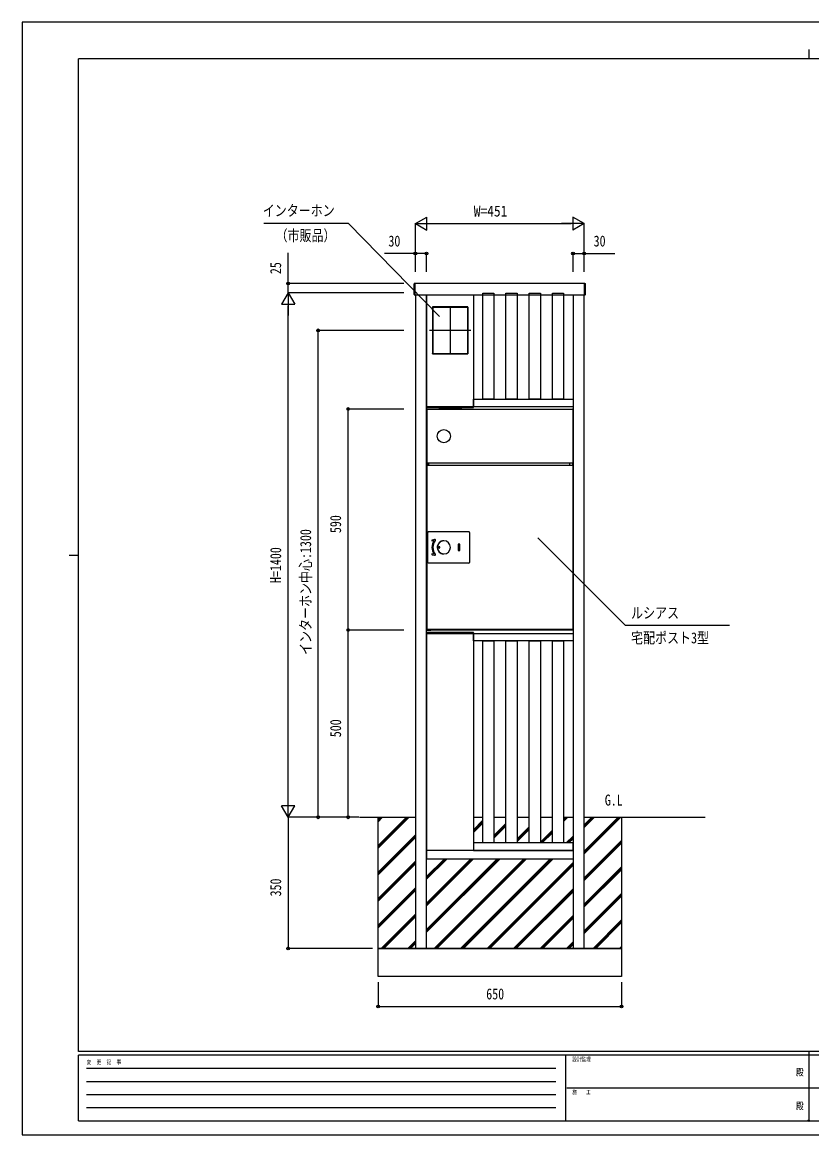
# Model space of a CAD drawing. Units: millimetres, scale not verified. Extents: x -2102 to 2102, y -1485 to 1485.
# Drawn here: x -2102 to 5, y -1485 to 1485 of the extents above; entities that cross this region are included whole.
import ezdxf
from ezdxf.enums import TextEntityAlignment as Align

# ---------------------------------------------------------------- set-up
doc = ezdxf.new("R2010")
doc.units = ezdxf.units.MM
doc.header["$LTSCALE"] = 8
doc.header["$PDMODE"] = 32
doc.header["$PDSIZE"] = 4
for name, color, linetype in [('0-1_USER1', 3, 'Continuous'), ('0-3_YKK_A1', 4, 'Continuous'), ('0-4_YKK_D', 6, 'Continuous'), ('0-5_YKK_ZWAK', 7, 'Continuous')]:
    doc.layers.add(name, color=color, linetype=linetype)
doc.styles.add('ＭＳ ゴシック', font='')
doc.styles.get('ＭＳ ゴシック').set_extended_font_data('MS Gothic')

msp = doc.modelspace()

# ---------------------------------------------------------------- linework, layer by layer
at = {"layer": '0-3_YKK_A1'}
for p, q in [((-1055.991, 785.992), (-1055.991, 786.937)), ((-1055.991, 785.494), (-1055.991, 785.992)), ((-1055.991, 758.063), (-1055.991, 785.494)), ((-1053.991, 788), (-1055.052, 787.935)), ((-1053.991, 788), (-1053.991, 787.053)), ((-1053.991, 787.053), (-1053.991, 785.556)), ((-1053.991, 785.556), (-1053.991, 757.799)), ((-600.991, 788), (-599.93, 787.935)), ((-600.991, 788), (-600.991, 787.053)), ((-600.991, 787.053), (-600.991, 785.556)), ((-600.991, 785.556), (-600.991, 757.799)), ((-598.991, 785.992), (-598.991, 786.937)), ((-598.991, 785.494), (-598.991, 785.992)), ((-598.991, 758.063), (-598.991, 785.494)), ((-1053.991, 757), (-1055.052, 757.065)), ((-1053.991, 757.799), (-1053.991, 757)), ((-1021.991, 458.5), (-1021.991, 757.5)), ((-897.991, 757.5), (-897.991, 458.5)), ((-872.991, 762), (-842.991, 762)), ((-872.991, 757.5), (-872.991, 762)), ((-842.991, 762), (-842.991, 757.5)), ((-842.991, 757.5), (-842.991, 478.5)), ((-810.991, 762), (-780.991, 762)), ((-810.991, 757.5), (-810.991, 762)), ((-780.991, 762), (-780.991, 757.5)), ((-780.991, 757.5), (-780.991, 478.5)), ((-748.991, 762), (-718.991, 762)), ((-748.991, 757.5), (-748.991, 762)), ((-718.991, 762), (-718.991, 757.5)), ((-718.991, 757.5), (-718.991, 478.5)), ((-686.991, 762), (-656.991, 762)), ((-686.991, 757.5), (-686.991, 762)), ((-656.991, 762), (-656.991, 757.5)), ((-656.991, 757.5), (-656.991, 478.5)), ((-600.991, 757.799), (-600.991, 757)), ((-600.991, 757), (-599.93, 757.065)), ((-1007.241, 725.193), (-912.741, 725.193)), ((-1007.191, 723.993), (-1007.191, 600.993)), ((-959.991, 726.493), (-959.991, 598.493)), ((-912.791, 723.993), (-912.791, 600.993)), ((-904.791, 662.493), (-1015.191, 662.493)), ((-1007.241, 599.793), (-912.741, 599.793)), ((-1022.491, 451.7), (-1022.491, 452.5)), ((-1022.484, 451.7), (-1022.491, 451.7)), ((-1022.491, 450.9), (-1022.491, 451.6)), ((-1022.491, 450.9), (-1022.491, 439.4)), ((-1022.478, 458.288), (-1022.409, 457.171)), ((-1022.409, 457.171), (-1022.407, 457.128)), ((-897.991, 458.5), (-1021.991, 458.5)), ((-1021.991, 451.4), (-1021.905, 451.4)), ((-1021.905, 451.5), (-1021.905, 308.5)), ((-1021.105, 451.5), (-1021.905, 451.5)), ((-1021.491, 452.4), (-1021.691, 452.4)), ((-1021.491, 451.6), (-1021.691, 451.6)), ((-1021.691, 451.5), (-1021.691, 451.6)), ((-1021.491, 451.6), (-1021.491, 451.5)), ((-1021.415, 456.189), (-1021.417, 456.232)), ((-1021.105, 451.7), (-1021.105, 452.5)), ((-1021.105, 451.7), (-1021.105, 451.5)), ((-898.564, 456.232), (-898.566, 456.189)), ((-897.575, 457.128), (-897.572, 457.171)), ((-897.572, 457.171), (-897.504, 458.288)), ((-633.291, 451.7), (-633.291, 452.5)), ((-632.991, 452.5), (-633.291, 452.5)), ((-633.291, 451.7), (-633.291, 451.5)), ((-632.991, 451.7), (-633.291, 451.7)), ((-632.491, 451.5), (-633.291, 451.5)), ((-632.991, 452.5), (-632.491, 452.5)), ((-632.491, 451.7), (-632.991, 451.7)), ((-632.497, 451.7), (-632.491, 451.6)), ((-632.491, 452.5), (-632.491, 451.7)), ((-632.491, 451.6), (-632.491, 451.5)), ((-1022.491, 307.5), (-1022.491, 308.3)), ((-1022.491, 308.3), (-1021.691, 308.3)), ((-1021.691, 307.5), (-1022.491, 307.5)), ((-1021.991, 301.7), (-1022.491, 301.7)), ((-1021.691, 301.5), (-1022.491, 301.5)), ((-1022.491, 301.5), (-1022.491, -135.4)), ((-1021.991, 302.5), (-1021.691, 302.5)), ((-1021.991, 301.7), (-1021.691, 301.7)), ((-1021.105, 308.5), (-1021.905, 308.5)), ((-1021.691, 308.5), (-1021.691, 302.5)), ((-1021.691, 302.5), (-633.291, 302.5)), ((-1021.691, 301.7), (-1021.691, 302.5)), ((-1021.691, 301.7), (-1021.691, 301.5)), ((-1021.105, 308.3), (-1021.105, 308.5)), ((-1021.105, 308.3), (-1021.105, 307.5)), ((-633.291, 307.5), (-1021.105, 307.5)), ((-1016.791, 302.5), (-1016.791, 307.5)), ((-641.691, 307.5), (-641.691, 302.5)), ((-633.291, 308.3), (-633.291, 308.5)), ((-633.291, 308.3), (-633.291, 307.5)), ((-632.991, 308.3), (-633.291, 308.3)), ((-632.991, 307.5), (-633.291, 307.5)), ((-633.291, 307.5), (-633.291, 302.5)), ((-633.291, 301.7), (-633.291, 302.5)), ((-632.991, 302.5), (-633.291, 302.5)), ((-633.291, 301.7), (-633.291, 301.5)), ((-632.991, 301.7), (-633.291, 301.7)), ((-632.491, 301.5), (-633.291, 301.5)), ((-632.991, 308.3), (-632.491, 308.3)), ((-632.991, 302.5), (-632.491, 302.5)), ((-632.491, 301.7), (-632.991, 301.7)), ((-632.491, 302.5), (-632.491, 301.7)), ((-1019.491, 43.092), (-1019.491, 123.108)), ((-1017.498, 125.1), (-910.483, 125.1)), ((-908.491, 123.108), (-908.491, 43.092)), ((-1001.513, 104.298), (-1008.305, 102.605)), ((-1007.7, 100.179), (-1003.731, 101.168)), ((-938.991, 90.85), (-938.991, 75.35)), ((-934.491, 91.35), (-938.491, 91.35)), ((-933.991, 75.35), (-933.991, 90.85)), ((-1008.305, 63.595), (-1001.513, 61.902)), ((-1003.731, 65.032), (-1007.7, 66.021)), ((-977.476, 65.607), (-976.991, 65.6)), ((-933.991, 83.1), (-938.991, 83.1)), ((-938.491, 74.85), (-934.491, 74.85)), ((-910.483, 41.1), (-1017.498, 41.1)), ((-1021.691, -135.4), (-1022.491, -135.4)), ((-1021.991, -136.4), (-1022.491, -136.4)), ((-1022.478, -146.288), (-1022.409, -145.171)), ((-1022.409, -145.171), (-1022.407, -145.128)), ((-1021.991, -135.6), (-1021.691, -135.6)), ((-1021.991, -136.4), (-1021.691, -136.4)), ((-1021.991, -146.5), (-897.991, -146.5)), ((-1021.991, -726), (-1021.991, -146.5)), ((-1021.691, -135.6), (-1021.691, -135.4)), ((-1021.691, -135.6), (-1021.691, -136.4)), ((-633.291, -136.4), (-1021.691, -136.4)), ((-1021.691, -136.4), (-1021.691, -137.5)), ((-1021.691, -137.5), (-1020.891, -137.5)), ((-1021.415, -144.189), (-1021.417, -144.232)), ((-1020.891, -137.5), (-1011.391, -137.5)), ((-1010.791, -137.5), (-1011.391, -137.5)), ((-1010.891, -137), (-1010.891, -136.4)), ((-1010.791, -136.7), (-1010.891, -136.7)), ((-1010.791, -136.7), (-1010.791, -136.4)), ((-1010.791, -137.5), (-1010.791, -136.7)), ((-641.691, -137.5), (-1010.791, -137.5)), ((-898.564, -144.232), (-898.566, -144.189)), ((-897.991, -146.5), (-897.991, -726)), ((-897.575, -145.128), (-897.572, -145.171)), ((-897.572, -145.171), (-897.504, -146.288)), ((-641.691, -136.4), (-641.691, -136.7)), ((-641.691, -136.7), (-641.691, -137.5)), ((-641.591, -136.7), (-641.691, -136.7)), ((-641.091, -137.5), (-641.691, -137.5)), ((-641.591, -137), (-641.591, -136.4)), ((-634.091, -137.5), (-641.091, -137.5)), ((-633.291, -135.6), (-633.291, -135.4)), ((-633.291, -135.6), (-633.291, -136.4)), ((-632.991, -135.6), (-633.291, -135.6)), ((-632.991, -136.4), (-633.291, -136.4)), ((-632.991, -135.6), (-632.491, -135.6)), ((-632.491, -136.4), (-632.991, -136.4)), ((-632.491, -135.6), (-632.491, -136.4)), ((-872.991, -706), (-872.991, -166.5)), ((-810.991, -706), (-810.991, -166.5)), ((-748.991, -706), (-748.991, -166.5)), ((-686.991, -706), (-686.991, -166.5)), ((-1202.49, -637.5), (-1052.99, -637.5)), ((-1152.49, -642.253), (-1147.737, -637.5)), ((-1152.49, -712.963), (-1077.027, -637.5)), ((-1152.49, -645.878), (-1144.112, -637.5)), ((-1152.49, -716.588), (-1073.402, -637.5)), ((-1152.49, -649.503), (-1140.487, -637.5)), ((-1152.49, -720.213), (-1069.777, -637.5)), ((-1022.991, -637.5), (-1021.991, -637.5)), ((-1022.991, -654.175), (-1021.991, -653.175)), ((-897.991, -637.5), (-872.991, -637.5)), ((-897.991, -670.596), (-872.991, -645.596)), ((-897.991, -674.221), (-872.991, -649.221)), ((-897.991, -677.846), (-872.991, -652.846)), ((-842.991, -637.5), (-810.991, -637.5)), ((-780.991, -637.5), (-748.991, -637.5)), ((-718.991, -640.267), (-716.223, -637.5)), ((-718.991, -637.5), (-686.991, -637.5)), ((-656.991, -641.728), (-652.763, -637.5)), ((-656.991, -645.353), (-649.138, -637.5)), ((-656.991, -648.978), (-645.513, -637.5)), ((-656.991, -637.5), (-631.991, -637.5)), ((-601.991, -657.439), (-582.052, -637.5)), ((-601.991, -728.149), (-511.341, -637.5)), ((-601.991, -661.064), (-578.427, -637.5)), ((-601.991, -731.774), (-507.716, -637.5)), ((-601.991, -664.689), (-574.802, -637.5)), ((-601.991, -735.399), (-504.091, -637.5)), ((-601.99, -637.5), (-279.257, -637.5)), ((-1022.991, -657.8), (-1021.991, -656.8)), ((-1022.991, -661.425), (-1021.991, -660.425)), ((-842.991, -686.307), (-810.991, -654.307)), ((-842.991, -689.932), (-810.991, -657.932)), ((-842.991, -693.557), (-810.991, -661.557)), ((-780.991, -695.017), (-748.991, -663.017)), ((-780.991, -698.642), (-748.991, -666.642)), ((-780.991, -702.267), (-748.991, -670.267)), ((-718.991, -703.728), (-686.991, -671.728)), ((-717.638, -706), (-686.991, -675.353)), ((-714.013, -706), (-686.991, -678.978)), ((-1152.49, -783.674), (-1052.991, -684.175)), ((-1152.49, -787.299), (-1052.991, -687.8)), ((-1152.49, -790.924), (-1052.991, -691.425)), ((-842.991, -706), (-872.991, -706)), ((-780.991, -706), (-810.991, -706)), ((-718.991, -706), (-748.991, -706)), ((-656.991, -706), (-686.991, -706)), ((-650.552, -706), (-631.991, -687.439)), ((-646.927, -706), (-631.991, -691.064)), ((-643.302, -706), (-631.991, -694.689)), ((-601.991, -798.86), (-502.49, -699.36)), ((-601.991, -802.485), (-502.49, -702.985)), ((-601.991, -806.11), (-502.49, -706.61)), ((-1022.991, -724.885), (-1021.991, -723.885)), ((-631.991, -726), (-1022.991, -726)), ((-1022.991, -726), (-1022.991, -749)), ((-897.991, -726), (-1021.991, -726)), ((-631.991, -726), (-631.991, -749)), ((-1152.49, -854.385), (-1052.991, -754.885)), ((-1152.49, -858.01), (-1052.991, -758.51)), ((-1152.49, -861.635), (-1052.991, -762.135)), ((-631.991, -749), (-1022.991, -749)), ((-1022.991, -795.596), (-976.395, -749)), ((-1022.991, -866.307), (-905.684, -749)), ((-1022.991, -937.017), (-834.973, -749)), ((-1022.991, -799.221), (-972.77, -749)), ((-1022.991, -869.932), (-902.059, -749)), ((-1022.991, -940.642), (-831.348, -749)), ((-1022.991, -802.846), (-969.145, -749)), ((-1022.991, -873.557), (-898.434, -749)), ((-1022.991, -944.267), (-827.723, -749)), ((-1002.763, -987.5), (-764.263, -749)), ((-999.138, -987.5), (-760.638, -749)), ((-995.513, -987.5), (-757.013, -749)), ((-932.052, -987.5), (-693.552, -749)), ((-928.427, -987.5), (-689.927, -749)), ((-924.802, -987.5), (-686.302, -749)), ((-861.341, -987.5), (-631.991, -758.149)), ((-857.716, -987.5), (-631.991, -761.774)), ((-854.091, -987.5), (-631.991, -765.399)), ((-601.991, -869.571), (-502.49, -770.07)), ((-601.991, -873.196), (-502.49, -773.695)), ((-601.991, -876.821), (-502.49, -777.32)), ((-1152.49, -925.095), (-1052.991, -825.596)), ((-1152.49, -928.72), (-1052.991, -829.221)), ((-790.631, -987.5), (-631.991, -828.86)), ((-1152.49, -932.345), (-1052.991, -832.846)), ((-787.006, -987.5), (-631.991, -832.485)), ((-783.381, -987.5), (-631.991, -836.11)), ((-601.991, -940.281), (-502.49, -840.781)), ((-601.991, -943.906), (-502.49, -844.406)), ((-601.991, -947.531), (-502.49, -848.031)), ((-1144.184, -987.5), (-1052.991, -896.307)), ((-1140.559, -987.5), (-1052.991, -899.932)), ((-1136.934, -987.5), (-1052.991, -903.557)), ((-719.92, -987.5), (-631.991, -899.571)), ((-716.295, -987.5), (-631.991, -903.196)), ((-712.67, -987.5), (-631.991, -906.821)), ((-578.499, -987.5), (-502.49, -911.492)), ((-574.874, -987.5), (-502.49, -915.117)), ((-571.249, -987.5), (-502.49, -918.742)), ((-1073.473, -987.5), (-1052.991, -967.017)), ((-1069.848, -987.5), (-1052.991, -970.642)), ((-1066.223, -987.5), (-1052.991, -974.267)), ((-649.209, -987.5), (-631.991, -970.281)), ((-645.584, -987.5), (-631.991, -973.906)), ((-641.959, -987.5), (-631.991, -977.531)), ((-507.788, -987.5), (-502.49, -982.202)), ((-504.163, -987.5), (-502.49, -985.827))]:
    msp.add_line(p, q, dxfattribs=at)
for points in [[(-600.991, 757.5), (-600.991, 787.5), (-1053.991, 787.5), (-1053.991, 757.5)], [(-1007.491, 599.493), (-912.491, 599.493), (-912.491, 725.493), (-1007.491, 725.493)], [(-897.991, 478.5), (-631.991, 478.5), (-631.991, 458.5), (-897.991, 458.5)], [(-631.991, -166.5), (-897.991, -166.5), (-897.991, -146.5), (-631.991, -146.5)], [(-631.991, -706), (-897.991, -706), (-897.991, -726), (-631.991, -726)], [(-1152.49, -987.5), (-502.49, -987.5), (-502.49, -1062.5), (-1152.49, -1062.5)]]:
    msp.add_lwpolyline(points, close=True, dxfattribs=at)
for points in [[(-1052.991, 757.5), (-1052.991, -987.5), (-1022.991, -987.5), (-1022.991, 757.5)], [(-842.991, 478.5), (-872.991, 478.5), (-872.991, 757.5)], [(-780.991, 478.5), (-810.991, 478.5), (-810.991, 757.5)], [(-718.991, 478.5), (-748.991, 478.5), (-748.991, 757.5)], [(-656.991, 478.5), (-686.991, 478.5), (-686.991, 757.5)], [(-631.991, 757.5), (-631.991, -987.5), (-601.991, -987.5), (-601.991, 757.5)], [(-1007.493, 723.993), (-1005.991, 723.993), (-1005.991, 600.993), (-1007.493, 600.993)], [(-1007.241, 725.496), (-1007.241, 723.993), (-912.741, 723.993), (-912.741, 725.496)], [(-912.488, 723.993), (-913.991, 723.993), (-913.991, 600.993), (-912.488, 600.993)], [(-1007.241, 599.491), (-1007.241, 600.993), (-912.741, 600.993), (-912.741, 599.491)], [(-1022.491, 452.5), (-1021.491, 452.5), (-1021.105, 452.5), (-633.291, 452.5)], [(-897.703, 458.5), (-898.502, 458.5), (-1021.479, 458.5), (-1022.278, 458.5)], [(-1021.105, 452.4), (-1021.491, 452.4), (-1021.491, 451.6)], [(-1021.417, 456.232), (-1006.061, 456.149), (-990.704, 456.09), (-975.347, 456.055), (-959.991, 456.043), (-944.634, 456.055), (-929.277, 456.09), (-913.92, 456.149), (-898.564, 456.232)], [(-632.491, 451.5), (-632.491, 308.5), (-633.291, 308.5)], [(-1021.905, 437.4), (-1022.491, 437.4), (-1022.491, 439.4)], [(-1021.905, 308.5), (-1022.491, 308.5), (-1022.491, 437.4)], [(-1022.491, 301.7), (-1022.491, 302.5), (-1021.991, 302.5)], [(-632.491, 301.5), (-632.491, -135.4), (-633.291, -135.4)], [(-632.491, 308.3), (-632.491, 307.5), (-632.991, 307.5)], [(-977.471, 100.564), (-980.814, 100.138), (-982.715, 99.416)], [(-982.817, 66.823), (-980.814, 66.062), (-977.471, 65.636)], [(-1022.491, -136.4), (-1022.491, -135.6), (-1021.991, -135.6)], [(-897.703, -146.5), (-898.502, -146.5), (-1021.479, -146.5), (-1022.278, -146.5)], [(-1021.417, -144.232), (-1006.061, -144.149), (-990.704, -144.09), (-975.347, -144.055), (-959.991, -144.043), (-944.634, -144.055), (-929.277, -144.09), (-913.92, -144.149), (-898.564, -144.232)], [(-633.291, -136.4), (-633.291, -137.5), (-634.091, -137.5)], [(-872.991, -166.5), (-842.991, -166.5), (-842.991, -706)], [(-810.991, -166.5), (-780.991, -166.5), (-780.991, -706)], [(-748.991, -166.5), (-718.991, -166.5), (-718.991, -706)], [(-686.991, -166.5), (-656.991, -166.5), (-656.991, -706)], [(-601.991, -637.5), (-502.49, -637.5), (-502.49, -987.5), (-1152.49, -987.5), (-1152.49, -637.5), (-1052.991, -637.5)]]:
    msp.add_lwpolyline(points, dxfattribs=at)
msp.add_circle((-976.991, 380), 17.5, dxfattribs=at)
for centre, radius, start, end in [((-1054.991, 786.937), 1, 93.5, 180), ((-599.991, 786.937), 1, 0, 86.5), ((-1054.991, 758.063), 1, 180, 266.5), ((-599.991, 758.063), 1, 273.5, 0), ((-1021.691, 451.6), 0.8, 90, 180), ((-1021.991, 450.9), 0.5, 90, 180), ((-1022.278, 458.3), 0.2, 90, 183.5), ((-1021.411, 457.232), 1, 183.50011, 269.6482), ((-1021.408, 457.189), 1, 183.5, 269.64806), ((-959.991, 10456), 10000, 269.64806, 270), ((-959.991, 10456), 10000, 270, 270.35194), ((-898.573, 457.189), 1, 270.35194, 356.5), ((-898.57, 457.232), 1, 270.3518, 356.49989), ((-897.703, 458.3), 0.2, 356.5, 90), ((-1020.491, 439.4), 2, 180, 224.99409), ((-1017.501, 123.11), 1.99, 89.92772, 180.07228), ((-910.48, 123.11), 1.99, 359.92772, 90.07228), ((-1008.002, 101.392), 1.25, 104, 180), ((-1008.002, 101.392), 1.25, 180, 284), ((-976.991, 83.1), 31.75, 146.31167, 180), ((-976.991, 83.1), 29.25, 141.02124, 180), ((-1003.658, 100.877), 0.3, 326.31167, 104), ((-1001.089, 102.6), 1.75, 0, 104), ((-1001.089, 102.6), 1.75, 321.02124, 0), ((-976.991, 83.1), 17.65, 0, 180), ((-976.991, 83.1), 17.5, 90, 255.45427), ((-976.972, 83.1), 17.296, 91.877, 268.123), ((-976.991, 83.1), 17.5, 270, 90), ((-938.491, 90.85), 0.5, 90, 180), ((-934.491, 90.85), 0.5, 0, 90), ((-1008.002, 64.808), 1.25, 76, 180), ((-1008.002, 64.808), 1.25, 180, 256), ((-976.991, 83.1), 31.75, 180, 213.68833), ((-976.991, 83.1), 29.25, 180, 218.97876), ((-1003.658, 65.323), 0.3, 256, 33.68833), ((-1001.089, 63.6), 1.75, 256, 0), ((-1001.089, 63.6), 1.75, 0, 38.97876), ((-976.991, 83.1), 17.65, 180, 0), ((-988.991, 83.1), 1.75, 90, 270), ((-988.991, 83.1), 1.75, 270, 90), ((-938.491, 75.35), 0.5, 180, 270), ((-934.491, 75.35), 0.5, 270, 0), ((-1017.501, 43.09), 1.99, 179.92772, 270.07228), ((-910.48, 43.09), 1.99, 269.92772, 0.07228), ((-1022.278, -146.3), 0.2, 176.5, 270), ((-1021.411, -145.232), 1, 90.3518, 176.49989), ((-1021.408, -145.189), 1, 90.35194, 176.5), ((-959.991, -10144), 10000, 90, 90.35194), ((-1011.391, -137), 0.5, 270, 0), ((-959.991, -10144), 10000, 89.64806, 90), ((-898.573, -145.189), 1, 3.5, 89.64806), ((-898.57, -145.232), 1, 3.50011, 89.6482), ((-897.703, -146.3), 0.2, 270, 3.5), ((-641.091, -137), 0.5, 180, 270)]:
    msp.add_arc(centre, radius, start, end, dxfattribs=at)
at = {"layer": '0-4_YKK_D'}
for p, q in [((-1052.991, 947.5), (-1022.68, 965)), ((-1022.68, 930), (-1022.68, 965)), ((-601.99, 947.5), (-632.301, 965)), ((-632.301, 965), (-632.301, 930)), ((-1052.991, 818.5), (-1052.991, 948.5)), ((-1052.991, 947.5), (-1022.68, 930)), ((-1052.991, 947.5), (-992.369, 947.5)), ((-1017.991, 947.5), (-636.99, 947.5)), ((-601.99, 947.5), (-662.611, 947.5)), ((-601.99, 947.5), (-632.301, 930)), ((-601.99, 818.5), (-601.99, 948.5)), ((-1052.991, 818.5), (-1052.991, 868.5)), ((-1022.991, 818.5), (-1022.991, 868.5)), ((-631.991, 818.5), (-631.991, 868.5)), ((-601.99, 818.5), (-601.99, 868.5)), ((-1083.991, 787.5), (-1393.49, 787.5)), ((-1392.49, 762.5), (-1409.99, 732.189)), ((-1083.991, 762.5), (-1393.49, 762.5)), ((-1083.991, 762.5), (-1393.49, 762.5)), ((-1392.49, 762.5), (-1374.99, 732.189)), ((-1392.49, 762.5), (-1392.49, 701.878)), ((-1409.99, 732.189), (-1374.99, 732.189)), ((-1392.49, -602.5), (-1392.49, 727.5)), ((-1083.991, 662.493), (-1313.49, 662.493)), ((-1312.49, -637.5), (-1312.49, 662.493)), ((-1083.991, 452.5), (-1233.49, 452.5)), ((-1232.49, -137.5), (-1232.49, 452.5)), ((-1083.991, -137.5), (-1233.49, -137.5)), ((-1083.991, -137.5), (-1233.49, -137.5)), ((-1232.49, -637.5), (-1232.49, -137.5)), ((-1392.49, -637.5), (-1392.49, -576.878)), ((-1392.49, -637.5), (-1409.99, -607.189)), ((-1374.99, -607.189), (-1409.99, -607.189)), ((-1392.49, -637.5), (-1374.99, -607.189)), ((-1203.49, -637.5), (-1393.49, -637.5)), ((-1203.49, -637.5), (-1393.49, -637.5)), ((-1392.49, -637.5), (-1392.49, -987.5)), ((-1203.49, -637.5), (-1313.49, -637.5)), ((-1203.49, -637.5), (-1233.49, -637.5)), ((-1167.49, -987.5), (-1393.49, -987.5)), ((-1152.49, -1077.5), (-1152.49, -1143.5)), ((-502.49, -1077.5), (-502.49, -1143.5)), ((-1152.49, -1142.5), (-502.49, -1142.5))]:
    msp.add_line(p, q, dxfattribs=at)
for points in [[(-988.559, 699.485), (-1231.773, 947.5), (-1457.791, 947.5)], [(-1392.49, 762.5), (-1392.49, 787.5), (-1392.49, 869.433)], [(-1022.991, 867.5), (-1052.991, 867.5), (-1134.924, 867.5)], [(-631.991, 867.5), (-601.99, 867.5), (-520.056, 867.5)], [(-726.159, 108.31), (-492.96, -124.889), (-214.066, -124.889)]]:
    msp.add_lwpolyline(points, dxfattribs=at)
for centre in [(-1052.991, 867.5), (-1022.991, 867.5), (-631.991, 867.5), (-601.99, 867.5), (-1392.49, 787.5), (-1312.49, 662.493), (-1232.49, 452.5), (-1232.49, -137.5), (-1232.49, -137.5), (-1312.49, -637.5), (-1232.49, -637.5), (-1392.49, -987.5), (-1152.49, -1142.5), (-502.49, -1142.5)]:
    msp.add_circle(centre, 3.75, dxfattribs=at)
at = {"layer": '0-5_YKK_ZWAK'}
for p, q in [((-2.49, 1412.5), (-2.49, 1387.5)), ((1947.51, 1387.5), (-1952.49, 1387.5)), ((-1952.49, -1262.5), (-1952.49, 1387.5)), ((-1977.49, 62.5), (-1952.49, 62.5)), ((1947.51, -1262.5), (-1952.49, -1262.5)), ((-652.49, -1272.5), (-1952.49, -1272.5)), ((-1952.49, -1447.5), (-1952.49, -1272.5)), ((-652.49, -1272.5), (-652.49, -1447.5)), ((-2.49, -1272.5), (-652.49, -1272.5)), ((-2.49, -1262.5), (-2.49, -1447.5)), ((647.51, -1272.5), (-2.49, -1272.5)), ((-1931.24, -1307.5), (-677.49, -1307.5)), ((-1931.24, -1342.5), (-677.49, -1342.5)), ((-648.74, -1360), (-2.49, -1360)), ((-2.49, -1360), (647.51, -1360)), ((-1931.24, -1377.5), (-677.49, -1377.5)), ((-1931.24, -1412.5), (-677.49, -1412.5)), ((-1952.49, -1447.5), (-652.49, -1447.5)), ((-652.49, -1447.5), (-2.49, -1447.5)), ((-2.49, -1447.5), (647.51, -1447.5))]:
    msp.add_line(p, q, dxfattribs=at)
msp.add_lwpolyline([(-2102.5, -1485), (2102.5, -1485), (2102.5, 1485), (-2102.5, 1485)], close=True, dxfattribs=at)
msp.add_point((-2.49, -1447.5), dxfattribs=at)

# ---------------------------------------------------------------- texts
at = {"layer": '0-1_USER1', "style": 'ＭＳ ゴシック', "width": 0.8}
msp.add_text('G.L', height=29.33, dxfattribs=at).set_placement((-547.167, -615), align=Align.BOTTOM_LEFT)
at = {"layer": '0-4_YKK_D', "style": 'ＭＳ ゴシック'}
for s, width, p in [('インターホン', 0.8, (-1460.32, 958.805)), ('W=451', 0.9, (-897.09, 957.5)), ('（市販品）', 0.8, (-1426.187, 892.139)), ('30', 0.8, (-1124.924, 877.5)), ('30', 0.8, (-576.99, 877.5)), ('ルシアス', 0.8, (-476.933, -115.279)), ('宅配ポスト3型', 0.8, (-476.933, -181.946)), ('650', 0.8, (-863.757, -1132.5))]:
    msp.add_text(s, height=29.33, dxfattribs=dict(at, width=width)).set_placement(p, align=Align.BOTTOM_LEFT)
at = {"layer": '0-4_YKK_D', "style": 'ＭＳ ゴシック', "width": 0.8}
for s, p in [('25', (-1402.49, 812.5)), ('590', (-1242.49, 121.233)), ('インターホン中心:1300', (-1322.49, -204.037)), ('H=1400', (-1402.49, -12.167)), ('500', (-1242.49, -423.767)), ('350', (-1402.49, -848.767))]:
    msp.add_text(s, height=29.33, rotation=90, dxfattribs=at).set_placement(p, align=Align.BOTTOM_LEFT)
at = {"layer": '0-5_YKK_ZWAK', "style": 'ＭＳ ゴシック', "width": 0.8}
for s, height, p in [('設計監理', 11, (-634.157, -1292.5)), ('変  更  記  事', 11, (-1930.655, -1300)), ('殿', 18.33, (-36.833, -1332.917)), ('施\u3000\u3000工', 11, (-634.157, -1380)), ('殿', 18.33, (-36.833, -1422.917))]:
    msp.add_text(s, height=height, dxfattribs=at).set_placement(p, align=Align.BOTTOM_LEFT)

doc.saveas('drawing.dxf')
